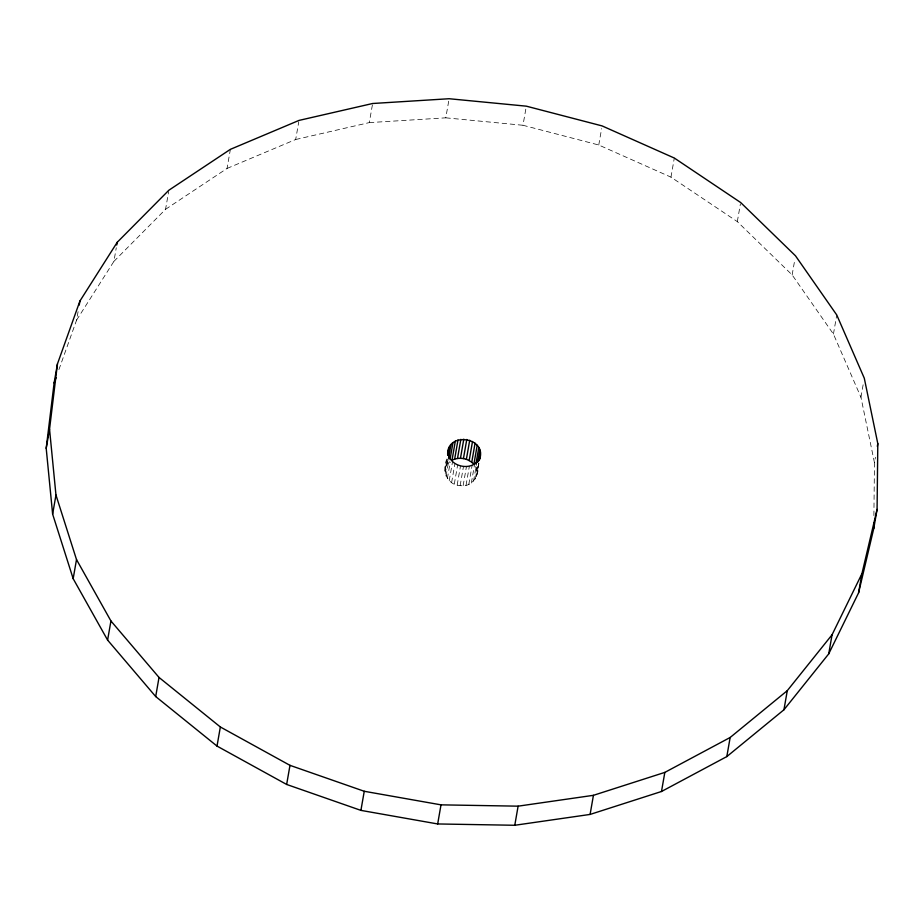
<?xml version="1.0" encoding="UTF-8"?>
<svg xmlns="http://www.w3.org/2000/svg" width="924" height="924" viewBox="0 0 924 924"><rect width="100%" height="100%" fill="white"/><g stroke="black" fill="none" stroke-linecap="round" stroke-linejoin="round"><path stroke-width="0.69" stroke-dasharray="4.62 3.46" d="M446.962 458.985C441.406 469.958 446.846 485.077 460.14 485.608C473.088 487.676 479.302 474.393 478.482 463.444M873.896 515.627L874.462 462.705L875.421 457.253M58.905 369.623L76.6 320.097L78.274 310.545M76.6 320.097L113.895 261.4L116.274 247.748M113.895 261.4L165.558 209.309L168.653 191.568M165.558 209.309L227.05 168.434L230.388 149.342M227.05 168.434L295.68 139.512L298.775 121.772M295.68 139.512L369.311 122.603L372.638 103.5M369.311 122.603L445.784 117.833L449.122 98.729M444.987 471.067L446.893 460.152M445.299 468.537L447.355 459.286M445.241 473.619L447.62 459.979M446.165 466.112L448.082 461.099M446.038 476.114L449.133 458.373M447.366 478.493L450.231 462.116M449.226 480.676L452.564 461.573M451.605 482.594L454.943 463.49M454.296 484.084L457.634 464.98M457.172 485.088L460.51 465.985M874.462 462.705L860.949 397.285L833.436 334.084L792.145 274.913L737.317 221.621L670.974 177.142L598.764 145.01L522.984 125.271L525.848 108.893M460.14 485.608L463.478 466.505M463.132 485.666L466.458 466.562M466.043 485.239L469.38 466.146M468.815 484.361L472.141 465.257M471.344 483.009L474.67 463.906M473.55 481.196L476.888 462.092M477.061 471.621L476.53 469.092L477.246 465.003M475.283 479.025L477.662 465.384M476.438 476.668L478.817 463.016M477.027 474.174L478.932 463.259M598.764 145.01L601.616 128.632M670.974 177.142L674.312 158.039M737.317 221.621L740.413 203.881M792.145 274.913L794.767 259.898M833.436 334.084L836.763 314.98M860.949 397.285L863.328 383.645M447.609 463.836L449.607 461.815M445.784 117.833L522.984 125.271M475.467 466.643L476.53 469.092"/><path stroke-width="1.39" d="M479.648 459.17C487.352 437.029 446.327 431.185 447.678 454.897M873.758 528.505L877.084 509.401L877.8 443.601L864.286 378.193L836.763 314.98L795.483 255.809L740.644 202.518L674.312 158.039L602.09 125.907L526.322 106.168L449.122 98.729L372.638 103.5L299.018 120.409L230.388 149.342L168.896 190.205L117.221 242.296L79.938 300.993L57.45 363.906L54.112 383.01L46.2 448.302L52.633 514.137L73.169 578.678L107.6 640.089L155.694 696.546L217.013 746.084L286.648 784.453L360.914 810.383L437.676 823.954L514.784 825.271L590.101 814.425L661.492 791.498L726.818 756.583L783.945 709.771L828.724 653.869L858.581 592.827L873.758 528.505L873.815 522.776M46.2 448.302L49.538 429.198L57.45 363.906M447.851 454.7L448.625 449.445M79.221 305.082L79.938 300.993M52.633 514.137L55.96 495.033L49.538 429.198M116.747 245.022L117.221 242.296M73.169 578.678L76.507 559.574L55.96 495.033M107.6 640.089L110.938 620.986L76.507 559.574M155.694 696.546L159.02 677.442L110.938 620.986M217.013 746.084L220.351 726.98L159.02 677.442M286.648 784.453L289.986 765.349L220.351 726.98M360.914 810.383L364.252 791.279L289.986 765.349M448.071 455.186L449.503 447.008M448.567 458.373L450.947 444.733M450.092 459.089L452.945 442.712M455.324 441.129L451.998 460.233C459.124 456.537 468.584 458.292 473.873 464.356L477.2 445.252M454.654 459.113L457.981 440.009M457.496 458.466L460.833 439.362M460.464 458.281L463.79 439.177M463.444 458.558L466.782 439.466M466.377 459.332L469.715 440.228M469.173 460.568L472.511 441.464M471.748 462.289L475.075 443.185M475.941 463.917L478.805 447.539M477.72 462.277L479.868 449.988M478.955 460.706L480.388 452.529M479.302 460.291L480.364 455.07M437.676 823.954L441.002 804.85L518.11 806.167L593.427 795.321L664.83 772.395L730.156 737.479L787.283 690.667L832.062 634.765L861.919 573.723L877.084 509.401M514.784 825.271L518.11 806.167M590.101 814.425L593.427 795.321M661.492 791.498L664.83 772.395M726.818 756.583L730.156 737.479M783.945 709.771L787.283 690.667M828.724 653.869L832.062 634.765M877.326 446.338L877.8 443.601M858.581 592.827L861.919 573.723M54.112 383.01L56.029 377.65M479.775 457.565C474.127 472.256 448.533 467.717 448.325 451.963M364.252 791.279L441.002 804.85"/></g></svg>
